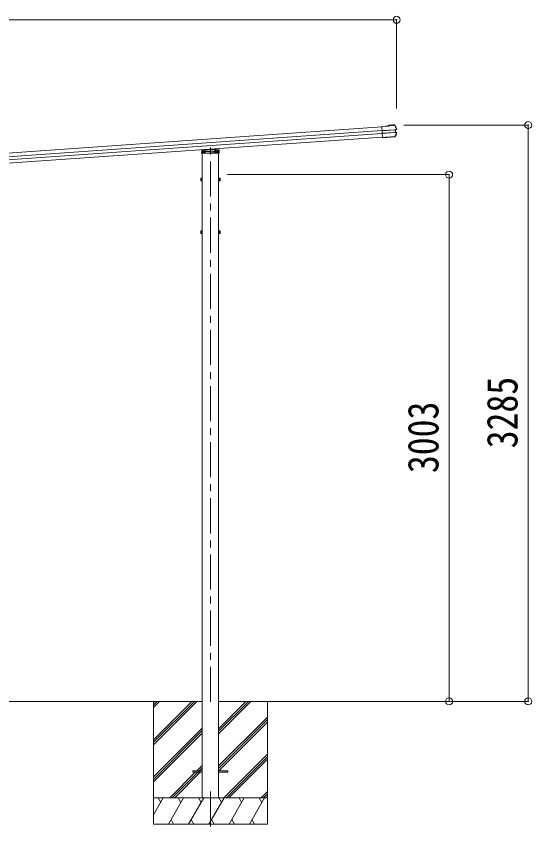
# Model space of a CAD drawing. Units: millimetres at full size, sheet at 1:40. Extents: x -11243 to 11243, y -7760 to 7760.
# Drawn here: x 4386 to 7327, y -5178 to -530 of the extents above; entities that cross this region are included whole.
import ezdxf
from ezdxf.enums import TextEntityAlignment as Align

# ---------------------------------------------------------------- set-up
doc = ezdxf.new("R2010")
doc.units = ezdxf.units.MM
doc.header["$LTSCALE"] = 40
doc.header["$PDMODE"] = 32
doc.header["$PDSIZE"] = 40
doc.linetypes.add('CHAIN1', pattern=[8, 5, -1, 1, -1])
doc.linetypes.add('DASHED1', pattern=[1.8, 1.2, -0.6])
for name, color, linetype, lineweight in [('0-0_0', 7, 'Continuous', 9), ('0-1_本体', 5, 'CHAIN1', 9), ('0-3_ELV2', 4, 'Continuous', 9), ('0-6_OTH_LINE', 6, 'Continuous', 9)]:
    doc.layers.add(name, color=color, linetype=linetype, lineweight=lineweight)
doc.styles.add('ＭＳ ゴシック', font='')
doc.styles.get('ＭＳ ゴシック').set_extended_font_data('MS Gothic')

msp = doc.modelspace()

# ---------------------------------------------------------------- linework, layer by layer
at = {"layer": '0-0_0'}
for p, q in [((2640.41, -4435.17), (5447.41, -4435.17)), ((5168.91, -4435.17), (5168.91, -5135.17)), ((5168.91, -4654.15), (5387.89, -4435.17)), ((5168.91, -4668.29), (5402.03, -4435.17)), ((5168.91, -4682.44), (5416.18, -4435.17)), ((5168.91, -4470.31), (5204.04, -4435.17)), ((5168.91, -4456.16), (5189.9, -4435.17)), ((5168.91, -4442.02), (5175.76, -4435.17)), ((5540.41, -4619.31), (5724.54, -4435.17)), ((5540.41, -4605.16), (5710.4, -4435.17)), ((5540.41, -4591.02), (5696.26, -4435.17)), ((5540.41, -4435.17), (6971.26, -4435.17)), ((5818.91, -4435.17), (5818.91, -5135.17)), ((5540.41, -4803.15), (5818.91, -4524.65)), ((5540.41, -4817.29), (5818.91, -4538.8)), ((5541.17, -4830.67), (5818.91, -4552.94)), ((5168.91, -4866.28), (5447.41, -4587.79)), ((5168.91, -4880.43), (5447.41, -4601.93)), ((5168.91, -4894.57), (5447.41, -4616.07)), ((5570.52, -4985.17), (5818.91, -4736.79)), ((5584.66, -4985.17), (5818.91, -4750.93)), ((5598.81, -4985.17), (5818.91, -4765.07)), ((5276.3, -4985.17), (5447.41, -4814.06)), ((5416.65, -4830.67), (5447.41, -4799.92)), ((5262.15, -4985.17), (5407.65, -4839.67)), ((5290.44, -4985.17), (5435.94, -4839.67)), ((5782.65, -4985.17), (5818.91, -4948.92)), ((5796.8, -4985.17), (5818.91, -4963.06)), ((5168.91, -4985.17), (5818.91, -4985.17)), ((5168.91, -5082.43), (5225.06, -4985.17)), ((5210.06, -5011.16), (5195.06, -4985.17)), ((5253.93, -5135.17), (5340.53, -4985.17)), ((5325.53, -5011.16), (5310.53, -4985.17)), ((5369.4, -5135.17), (5456, -4985.17)), ((5441, -5011.16), (5426, -4985.17)), ((5484.87, -5135.17), (5571.47, -4985.17)), ((5556.47, -5011.16), (5541.47, -4985.17)), ((5600.34, -5135.17), (5686.94, -4985.17)), ((5671.94, -5011.16), (5656.94, -4985.17)), ((5715.81, -5135.17), (5802.41, -4985.17)), ((5772.41, -4985.17), (5787.41, -5011.16)), ((5810.94, -4985.17), (5818.91, -4977.2)), ((5268.93, -5109.2), (5283.93, -5135.17)), ((5384.4, -5109.19), (5399.4, -5135.17)), ((5499.87, -5109.19), (5514.87, -5135.17)), ((5615.34, -5109.2), (5630.34, -5135.17)), ((5730.81, -5109.2), (5745.81, -5135.17)), ((5168.91, -5135.17), (5818.91, -5135.17))]:
    msp.add_line(p, q, dxfattribs=at)
at = {"layer": '0-1_本体'}
for p, q in [((5493.91, -4437.67), (5493.91, -1276.99)), ((5493.91, -4949.05), (5493.91, -5178.05))]:
    msp.add_line(p, q, dxfattribs=at)
at = {"layer": '0-3_ELV2'}
for p, q in [((6471.13, -1160.76), (1608.57, -1500.79)), ((6510.21, -1154.85), (6470.91, -1157.59)), ((6475.41, -1222.04), (6470.91, -1157.59)), ((6471.01, -1159.09), (6511.81, -1156.24)), ((6522.77, -1149.56), (6509.9, -1150.46)), ((6509.9, -1150.46), (6510.21, -1154.85)), ((6522.88, -1151.06), (6511.5, -1151.85)), ((6511.81, -1156.24), (6511.5, -1151.85)), ((6511.5, -1151.85), (6512.08, -1152.44)), ((6512.53, -1156.86), (6511.81, -1156.24)), ((6522.89, -1151.09), (6521.58, -1151.18)), ((6521.58, -1151.18), (6521.72, -1153.14)), ((6521.72, -1153.14), (6538.68, -1151.95)), ((6522.88, -1151.06), (6522.77, -1149.56)), ((6522.77, -1149.56), (6522.97, -1150.16)), ((6522.88, -1151.06), (6522.89, -1151.09)), ((6522.89, -1151.09), (6522.92, -1151.55)), ((6537.27, -1150.55), (6522.92, -1151.55)), ((6527.1, -1151.26), (6527.21, -1152.76)), ((6533.19, -1152.34), (6533.09, -1150.84)), ((6537.02, -1149.17), (6537.14, -1148.55)), ((6542.31, -1148.19), (6537.14, -1148.55)), ((6537.27, -1150.55), (6537.24, -1150.08)), ((6538.68, -1151.95), (6538.54, -1149.99)), ((6472.55, -1181.07), (1609.99, -1521.1)), ((6473.75, -1198.31), (1611.19, -1538.33)), ((6472.58, -1181.55), (6545.49, -1176.45)), ((6545.57, -1177.68), (6472.67, -1182.78)), ((6546.54, -1191.55), (6473.64, -1196.65)), ((6473.72, -1197.88), (6546.63, -1192.78)), ((6546.98, -1176.35), (6547.89, -1176.28)), ((6547.35, -1177.67), (6547.86, -1177.64)), ((6547.53, -1192.66), (6547.75, -1192.65)), ((6553.8, -1174.7), (6547.89, -1176.28)), ((6547.89, -1176.28), (6549.03, -1192.62)), ((6548.12, -1192.68), (6549.03, -1192.62)), ((6548.81, -1191.28), (6548.3, -1191.32)), ((6548.56, -1177.48), (6549.48, -1177.41)), ((6549.03, -1192.62), (6555.08, -1193.36)), ((6549.53, -1191.34), (6550.45, -1191.28)), ((6475.17, -1218.62), (1612.61, -1558.64)), ((6492.07, -1219.37), (6475.31, -1220.54)), ((6482.87, -1221.12), (6475.38, -1221.64)), ((6492.17, -1220.87), (6475.41, -1222.04)), ((6482.89, -1221.51), (6482.79, -1220.01)), ((6492.07, -1219.37), (6492.24, -1218.99)), ((6492.07, -1219.37), (6492.17, -1220.87)), ((6492.17, -1220.87), (6492.35, -1220.49)), ((6492.24, -1218.99), (6498.23, -1218.57)), ((6492.24, -1218.99), (6492.35, -1220.49)), ((6492.35, -1220.49), (6498.33, -1220.07)), ((6498.23, -1218.57), (6498.45, -1218.92)), ((6545.52, -1215.63), (6498.45, -1218.92)), ((6498.45, -1218.92), (6498.56, -1220.42)), ((6544.7, -1217.19), (6498.56, -1220.42)), ((5444.98, -1299.61), (5493.91, -1296.18)), ((5445.5, -1291.1), (5493.91, -1287.71)), ((5493.91, -1287.71), (5542.33, -1291.1)), ((5493.91, -1287.71), (5493.91, -1288.66)), ((5493.91, -1296.18), (5542.85, -1299.61)), ((5493.91, -1296.18), (5493.91, -1297.13)), ((5523.73, -1285.18), (5524.01, -1289.82)), ((5543.26, -1292.04), (5544.36, -1310.11)), ((5447.41, -4985.17), (5447.41, -1310.11)), ((5540.41, -4985.17), (5540.41, -1310.11)), ((5438.71, -1453.41), (5439.29, -1452.41)), ((5438.71, -1453.41), (5438.71, -1466.41)), ((5438.71, -1466.41), (5439.29, -1467.42)), ((5444.21, -1452.41), (5439.29, -1452.41)), ((5444.21, -1456.16), (5439.29, -1456.16)), ((5444.21, -1463.67), (5439.29, -1463.67)), ((5444.21, -1467.42), (5439.29, -1467.42)), ((5444.2, -1460.21), (5445.81, -1460.21)), ((5444.21, -1452.21), (5444.21, -1467.22)), ((5445.81, -1452.66), (5444.21, -1452.66)), ((5444.21, -1459.21), (5445.81, -1459.21)), ((5444.21, -1466.76), (5445.81, -1466.76)), ((5542.01, -1452.66), (5543.61, -1452.66)), ((5543.61, -1459.21), (5542.01, -1459.21)), ((5543.62, -1460.21), (5542.01, -1460.21)), ((5543.61, -1466.76), (5542.01, -1466.76)), ((5543.61, -1452.21), (5543.61, -1467.22)), ((5543.61, -1452.21), (5548.53, -1452.21)), ((5543.61, -1455.96), (5548.53, -1455.96)), ((5543.61, -1463.47), (5548.53, -1463.47)), ((5543.61, -1467.22), (5548.53, -1467.22)), ((5549.11, -1453.21), (5548.53, -1452.21)), ((5549.11, -1466.21), (5548.53, -1467.22)), ((5549.11, -1453.21), (5549.11, -1466.21)), ((5438.71, -1753.41), (5439.29, -1752.41)), ((5438.71, -1753.41), (5438.71, -1766.41)), ((5444.21, -1752.41), (5439.29, -1752.41)), ((5444.21, -1756.16), (5439.29, -1756.16)), ((5444.21, -1763.67), (5439.29, -1763.67)), ((5444.2, -1760.21), (5445.81, -1760.21)), ((5444.21, -1752.21), (5444.21, -1767.22)), ((5445.81, -1752.66), (5444.21, -1752.66)), ((5444.21, -1759.21), (5445.81, -1759.21)), ((5542.01, -1752.66), (5543.61, -1752.66)), ((5543.61, -1759.21), (5542.01, -1759.21)), ((5543.62, -1760.21), (5542.01, -1760.21)), ((5543.61, -1752.21), (5543.61, -1767.22)), ((5543.61, -1752.21), (5548.53, -1752.21)), ((5543.61, -1755.96), (5548.53, -1755.96)), ((5543.61, -1763.47), (5548.53, -1763.47)), ((5549.11, -1753.21), (5548.53, -1752.21)), ((5549.11, -1766.21), (5548.53, -1767.22)), ((5549.11, -1753.21), (5549.11, -1766.21)), ((5438.71, -1766.41), (5439.29, -1767.42)), ((5444.21, -1767.42), (5439.29, -1767.42)), ((5444.21, -1766.76), (5445.81, -1766.76)), ((5543.61, -1766.76), (5542.01, -1766.76)), ((5543.61, -1767.22), (5548.53, -1767.22)), ((5393.91, -4830.67), (5447.41, -4830.67)), ((5593.91, -4830.67), (5540.41, -4830.67))]:
    msp.add_line(p, q, dxfattribs=at)
at = {"layer": '0-3_ELV2', "linetype": 'DASHED1'}
for p, q in [((5445.05, -1299.61), (5542.78, -1299.61)), ((5447.52, -1292.96), (5446.47, -1310.11)), ((5493.91, -1298.19), (5447, -1301.47)), ((5493.91, -1289.72), (5447.52, -1292.96)), ((5450.71, -1292.74), (5450.71, -1306.38)), ((5451.91, -1292.66), (5451.91, -1308.11)), ((5453.41, -1301.02), (5453.41, -1308.11)), ((5456.91, -1300.78), (5456.91, -1308.11)), ((5459.91, -1300.57), (5459.91, -1308.11)), ((5463.15, -1300.55), (5463.84, -1289.37)), ((5465.85, -1289.23), (5464.57, -1310.11)), ((5467.91, -1299.61), (5467.91, -1301.61)), ((5472.41, -1302.41), (5472.41, -1299.69)), ((5473.91, -1299.59), (5473.91, -1302.41)), ((5540.31, -1292.96), (5493.91, -1289.72)), ((5540.83, -1301.47), (5493.91, -1298.19)), ((5513.91, -1302.41), (5513.91, -1299.59)), ((5515.41, -1299.69), (5515.41, -1302.41)), ((5519.91, -1301.61), (5519.91, -1299.61)), ((5521.73, -1285.32), (5523.25, -1310.11)), ((5524.01, -1289.82), (5524.67, -1300.55)), ((5527.91, -1300.57), (5527.91, -1308.11)), ((5530.91, -1300.78), (5530.91, -1308.11)), ((5534.41, -1301.02), (5534.41, -1308.11)), ((5535.91, -1292.66), (5535.91, -1308.11)), ((5537.11, -1292.74), (5537.11, -1306.38)), ((5541.36, -1310.11), (5540.31, -1292.96)), ((5446.94, -1302.41), (5451.91, -1302.41)), ((5446.99, -1301.61), (5540.84, -1301.61)), ((5450.71, -1306.38), (5451.71, -1308.11)), ((5536.11, -1308.11), (5451.71, -1308.11)), ((5456.51, -1301.61), (5456.51, -1308.11)), ((5456.64, -1301.61), (5456.64, -1308.11)), ((5456.91, -1306.38), (5459.91, -1306.38)), ((5473.91, -1302.41), (5472.41, -1302.41)), ((5513.91, -1302.41), (5515.41, -1302.41)), ((5527.91, -1306.38), (5530.91, -1306.38)), ((5531.18, -1301.61), (5531.18, -1308.11)), ((5531.31, -1301.61), (5531.31, -1308.11)), ((5535.91, -1302.41), (5540.89, -1302.41)), ((5536.11, -1308.11), (5537.11, -1306.38))]:
    msp.add_line(p, q, dxfattribs=at)
at = {"layer": '0-3_ELV2'}
for points in [[(6542.74, -1149.67), (6537.24, -1150.05), (6537.14, -1148.55)], [(6538.54, -1149.99), (6537.24, -1150.08), (6537.24, -1150.05)], [(6543.89, -1150.32), (6549.41, -1161.55), (6554.65, -1172.91)], [(6556.08, -1195.22), (6550.92, -1205.48), (6545.52, -1215.63)], [(6554.19, -1176.15), (6549.48, -1177.41), (6550.45, -1191.28), (6555.26, -1191.87)], [(6498.23, -1218.57), (6498.33, -1220.07), (6498.56, -1220.42)], [(5544.36, -1310.11), (5443.46, -1310.11), (5444.57, -1292.04)], [(5447.41, -1451.21), (5445.81, -1451.21), (5445.81, -1468.21), (5447.41, -1468.21)], [(5540.41, -1451.21), (5542.01, -1451.21), (5542.01, -1468.21), (5540.41, -1468.21)], [(5447.41, -1751.21), (5445.81, -1751.21), (5445.81, -1768.21), (5447.41, -1768.21)], [(5540.41, -1751.21), (5542.01, -1751.21), (5542.01, -1768.21), (5540.41, -1768.21)], [(5393.91, -4830.67), (5393.91, -4839.67), (5447.41, -4839.67)], [(5593.91, -4830.67), (5593.91, -4839.67), (5540.41, -4839.67)]]:
    msp.add_lwpolyline(points, dxfattribs=at)
for centre, radius, start, end in [((6542.53, -1151.38), 3.19, 26.86597, 94.02466), ((6542.82, -1150.86), 1.2, 26.89869, 94.02902), ((6097.55, -1376.76), 502, 24.03393, 26.8619), ((6106.47, -975.34), 502, 331.41438, 333.93986), ((6553.46, -1173.44), 1.3, 285.12702, 24.10936), ((6553.47, -1173.44), 2.8, 285, 24.03393), ((6554.91, -1194.65), 1.3, 333.87402, 82.86161), ((6554.92, -1194.65), 2.8, 333.93986, 83), ((6544.48, -1214.01), 3.19, 273.987, 331.41712), ((5445.05, -1300.6), 1, 94, 176.5), ((5445.57, -1292.1), 1, 94, 176.5), ((5542.26, -1292.1), 1, 3.5, 86), ((5542.78, -1300.6), 1, 3.5, 86), ((5442.03, -1454.28), 3.32, 145.61575, 214.38425), ((5451.13, -1459.91), 12.42, 162.41205, 197.58795), ((5442.03, -1465.54), 3.32, 145.61575, 214.38425), ((5545.79, -1454.08), 3.32, 325.61575, 34.38425), ((5536.69, -1459.71), 12.42, 342.41205, 17.58795), ((5545.79, -1465.34), 3.32, 325.61575, 34.38425), ((5442.03, -1754.28), 3.32, 145.61575, 214.38425), ((5451.13, -1759.91), 12.42, 162.41205, 197.58795), ((5442.03, -1765.54), 3.32, 145.61575, 214.38425), ((5545.79, -1754.08), 3.32, 325.61575, 34.38425), ((5536.69, -1759.71), 12.42, 342.41205, 17.58795), ((5545.79, -1765.34), 3.32, 325.61575, 34.38425)]:
    msp.add_arc(centre, radius, start, end, dxfattribs=at)
at = {"layer": '0-3_ELV2', "linetype": 'DASHED1'}
for centre, start, end in [((5445.05, -1300.61), 90, 176.5), ((5542.78, -1300.61), 3.5, 90)]:
    msp.add_arc(centre, 1, start, end, dxfattribs=at)
at = {"layer": '0-3_ELV2'}
for centre, major_axis, ratio, start_param, end_param in [((6512.16, -1153.63), (-0.08, 1.2), 0.052408, 5.1044164, 6.2220988), ((6501.35, -1345.62), (-34.91, 499.28), 0.052408, 5.0964197, 5.1044164), ((6523.19, -1153.34), (-0.22, 3.19), 0.016053, 5.3122341, 6.2220988), ((6537.24, -1152.36), (-0.22, 3.19), 0.016053, 0.0610865, 0.9709512), ((6545.51, -1176.74), (1.5, 0.1), 0.19438, 0.8222243, 1.5707963), ((6545.62, -1178.27), (2.99, 0.21), 0.19438, 0.9410649, 1.5707963), ((6545.51, -1176.74), (1.48, 0.4), 0.014741, 0.0756738, 0.8193583), ((6546.5, -1190.97), (2.99, 0.21), 0.19438, 4.712389, 5.3421204), ((6546.61, -1192.49), (1.5, 0.1), 0.19438, 4.712389, 5.3570179), ((6546.61, -1192.49), (1.52, -0.19), 0.014741, 5.567803, 6.2075115), ((6545.62, -1178.27), (2.95, 0.79), 0.014741, 0.0756738, 0.7041788), ((6546.5, -1190.97), (3.03, -0.37), 0.014741, 5.5790065, 6.2075115)]:
    msp.add_ellipse(centre, major_axis=major_axis, ratio=ratio, start_param=start_param, end_param=end_param, dxfattribs=at)
at = {"layer": '0-6_OTH_LINE'}
for p, q in [((6555.7, -550.09), (1493.86, -550.09)), ((6555.7, -550.09), (6555.7, -1055.06)), ((7306.63, -1150.09), (6597.69, -1150.09)), ((7306.63, -4435.17), (7306.63, -1150.09)), ((6855.63, -1432.41), (5590.41, -1432.41)), ((6855.63, -1432.41), (6855.63, -4435.17)), ((7306.63, -4435.17), (5590.41, -4435.17)), ((6855.63, -4435.17), (6597.69, -4435.17))]:
    msp.add_line(p, q, dxfattribs=at)
for p in [(6555.7, -550.09), (7306.63, -1150.09), (6855.63, -1432.41), (6855.63, -4435.17), (7306.63, -4435.17)]:
    msp.add_point(p, dxfattribs=at)

# ---------------------------------------------------------------- texts
at = {"layer": '0-6_OTH_LINE', "color": 7, "style": 'ＭＳ ゴシック', "width": 0.85}
for s, p in [('3285', (7298.63, -2992.63)), ('3003', (6847.63, -3133.79))]:
    msp.add_text(s, height=176, rotation=90, dxfattribs=at).set_placement(p, align=Align.BOTTOM_LEFT)

doc.saveas('drawing.dxf')
